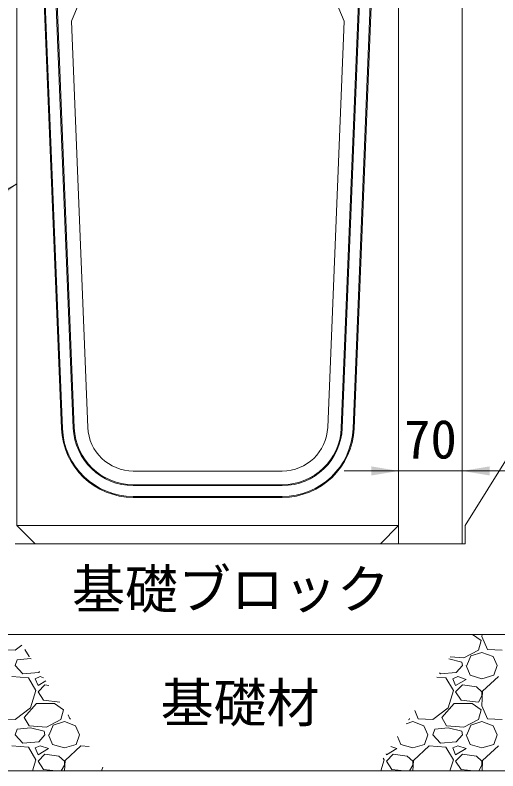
# Model space of a CAD drawing. Units: millimetres at full size; details may follow other scales. Extents: x 187207 to 255567, y 882048 to 905686.
# Drawn here: x 213047 to 213579, y 889940 to 890772 of the extents above; entities that cross this region are included whole.
import ezdxf
from ezdxf.enums import TextEntityAlignment as Align

# ---------------------------------------------------------------- set-up
doc = ezdxf.new("R2010")
doc.units = ezdxf.units.MM
doc.header["$LTSCALE"] = 20
for name, color, linetype, lineweight in [('パネックス', 2, 'Continuous', 13), ('基礎ブロック', 2, 'Continuous', 13), ('基礎材', 7, 'Continuous', 15), ('寸法線', 7, 'Continuous', 13), ('引出線', 4, 'Continuous', 13), ('箱型U字側溝', 2, 'Continuous', 9), ('ﾊｯﾁﾝｸﾞ', 7, 'Continuous', 5)]:
    doc.layers.add(name, color=color, linetype=linetype, lineweight=lineweight)
doc.layers.add('文字', color=7, linetype='Continuous')
doc.styles.add('ＭＳ ゴシック', font='')
doc.styles.get('ＭＳ ゴシック').set_extended_font_data('MS Gothic')

# ---------------------------------------------------------------- blocks, each defined once
blk = doc.blocks.new('filled_arrow')
at = {"color": 0, "linetype": 'Continuous', "lineweight": -2}
blk.add_solid([(7.5, 1.25), (0, 0), (7.5, -1.25)], dxfattribs=at)

msp = doc.modelspace()

# ---------------------------------------------------------------- linework, layer by layer
at = {"layer": 'パネックス'}
for p, q in [((213539.37, 891965.37), (213539.37, 890190.37)), ((213469.37, 890190.37), (213469.37, 890965.37)), ((213539.37, 890190.37), (213469.37, 890190.37))]:
    msp.add_line(p, q, dxfattribs=at)
at = {"layer": '基礎ブロック'}
for p, q in [((213542.37, 890210.37), (213592.37, 890290.37)), ((213542.37, 890190.37), (213542.37, 890210.37)), ((213047.37, 890190.37), (213542.37, 890190.37)), ((212947.37, 890090.37), (213642.37, 890090.37))]:
    msp.add_line(p, q, dxfattribs=at)
at = {"layer": '基礎材'}
msp.add_line((212847.37, 889940.37), (213742.37, 889940.37), dxfattribs=at)
at = {"layer": '寸法線'}
for p, q in [((213409.37, 890270.48), (213599.37, 890270.48)), ((213469.37, 890215.37), (213469.37, 890270.48)), ((213539.37, 890215.37), (213539.37, 890270.48))]:
    msp.add_line(p, q, dxfattribs=at)
at = {"layer": '引出線'}
msp.add_lwpolyline([(213049.37, 890586.37), (212929.16, 890512.09), (212589.16, 890512.09)], dxfattribs=at)
at = {"layer": '箱型U字側溝'}
for p, q in [((213090.73, 890830.37), (213111.45, 890317.71)), ((213441.06, 890831.37), (213420.29, 890317.18)), ((213177.39, 890255.37), (213341.35, 890255.37)), ((213177.39, 890254.37), (213341.35, 890254.37)), ((213341.35, 890242.37), (213177.39, 890242.37)), ((213341.35, 890241.37), (213177.39, 890241.37)), ((213049.37, 890210.37), (213469.37, 890210.37))]:
    msp.add_line(p, q, dxfattribs=at)
at = {"layer": '箱型U字側溝', "lineweight": 13}
for p, q in [((213127.43, 890318.35), (213109.37, 890765.37)), ((213341.35, 890270.37), (213177.39, 890270.37))]:
    msp.add_line(p, q, dxfattribs=at)
msp.add_lwpolyline([(213109.37, 890765.37), (213136.37, 890830.37), (213134.37, 890870.37), (213098.37, 890890.37), (213094.37, 890965.37), (213052.37, 890965.37), (213049.37, 890962.37), (213049.37, 890210.37), (213069.37, 890190.37), (213449.37, 890190.37), (213469.37, 890210.37), (213469.37, 890962.37), (213466.37, 890965.37), (213424.37, 890965.37), (213420.37, 890890.37), (213384.37, 890870.37), (213382.37, 890830.37), (213409.37, 890765.37), (213391.31, 890318.35)], dxfattribs=at)
at = {"layer": '箱型U字側溝'}
for points in [[(213098.46, 890317.18), (213077.68, 890831.37), (213091.69, 890831.37), (213112.45, 890317.75)], [(213099.46, 890317.22), (213078.72, 890830.37), (213090.73, 890830.37)], [(213406.3, 890317.75), (213427.05, 890831.37), (213441.06, 890831.37)], [(213407.3, 890317.71), (213428.01, 890830.37), (213440.02, 890830.37), (213419.29, 890317.22)]]:
    msp.add_lwpolyline(points, dxfattribs=at)
for centre, radius, start, end in [((213177.39, 890320.37), 79, 182.31372, 270), ((213177.39, 890320.37), 78, 182.31372, 270), ((213177.39, 890320.37), 66, 182.31372, 270), ((213177.39, 890320.37), 65, 182.31372, 270), ((213341.35, 890320.37), 65, 270, 357.68628), ((213341.35, 890320.37), 66, 270, 357.68628), ((213341.35, 890320.37), 78, 270, 357.68628), ((213341.35, 890320.37), 79, 270, 357.68628)]:
    msp.add_arc(centre, radius, start, end, dxfattribs=at)
at = {"layer": '箱型U字側溝', "lineweight": 13}
for centre, start, end in [((213177.39, 890320.37), 182.31372, 270), ((213341.35, 890320.37), 270, 357.68628)]:
    msp.add_arc(centre, 50, start, end, dxfattribs=at)
at = {"layer": 'ﾊｯﾁﾝｸﾞ'}
for p, q in [((213550.7, 890090.37), (213560.25, 890083.75)), ((213561.11, 890090.37), (213561.01, 890088.33)), ((213561.01, 890088.33), (213567.11, 890073.85)), ((213047.49, 890073.09), (213054.96, 890078.86)), ((213560.25, 890083.75), (213557.2, 890073.09)), ((213031.49, 890073.85), (213047.49, 890073.09)), ((213062.73, 890066.23), (213058.28, 890073.85)), ((213557.2, 890073.09), (213541.2, 890064.7)), ((213548.82, 890066.99), (213561.01, 890070.8)), ((213561.01, 890070.8), (213573.21, 890066.23)), ((213567.11, 890073.85), (213583.11, 890073.09)), ((213047.49, 890056.32), (213049.77, 890062.42)), ((213064.25, 890063.94), (213049.77, 890062.42)), ((213063.36, 890066.18), (213062.73, 890066.23)), ((213064.96, 890063.77), (213064.25, 890063.94)), ((213538.92, 890060.13), (213524.72, 890063.68)), ((213541.2, 890064.7), (213526.19, 890065.91)), ((213544.25, 890056.32), (213548.82, 890066.99)), ((213573.21, 890066.23), (213577.78, 890056.32)), ((213055.87, 890047.18), (213047.49, 890056.32)), ((213539.68, 890056.32), (213532.82, 890048.7)), ((213539.68, 890056.32), (213538.92, 890060.13)), ((213543.49, 890056.32), (213548.06, 890045.65)), ((213573.97, 890045.65), (213577.78, 890056.32)), ((213073.4, 890048.7), (213055.87, 890047.18)), ((213074.28, 890049.68), (213073.4, 890048.7)), ((213515.29, 890047.18), (213514.42, 890048.13)), ((213532.82, 890048.7), (213515.29, 890047.18)), ((213548.06, 890045.65), (213561.01, 890041.84)), ((213561.01, 890041.84), (213573.97, 890045.65)), ((213061.97, 890042.61), (213043.68, 890044.13)), ((213070.35, 890028.89), (213061.97, 890042.61)), ((213074.92, 890044.13), (213069.59, 890041.84)), ((213069.59, 890041.84), (213072.63, 890034.22)), ((213072.63, 890034.22), (213081.13, 890039.32)), ((213078.81, 890042.83), (213074.92, 890044.13)), ((213521.39, 890042.61), (213511.33, 890043.44)), ((213529.77, 890028.89), (213521.39, 890042.61)), ((213534.34, 890044.13), (213529.01, 890041.84)), ((213529.01, 890041.84), (213532.06, 890034.22)), ((213532.06, 890034.22), (213543.49, 890041.08)), ((213543.49, 890041.08), (213534.34, 890044.13)), ((213579.3, 890044.13), (213561.78, 890028.13)), ((213064.25, 890009.84), (213070.35, 890028.89)), ((213080.25, 890034.99), (213072.63, 890027.37)), ((213084.41, 890034.36), (213080.25, 890034.99)), ((213523.68, 890009.84), (213529.77, 890028.89)), ((213539.68, 890034.99), (213532.06, 890027.37)), ((213554.92, 890032.7), (213539.68, 890034.99)), ((213561.01, 890027.37), (213554.92, 890032.7)), ((213561.78, 890028.13), (213561.01, 890012.13)), ((213072.63, 890027.37), (213078.73, 890018.22)), ((213532.06, 890027.37), (213538.15, 890018.22)), ((213557.2, 890015.94), (213561.01, 890022.79)), ((213561.01, 890022.79), (213561.01, 890027.37)), ((213057.39, 889999.17), (213071.11, 890014.41)), ((213071.11, 890014.41), (213090.92, 890014.41)), ((213078.73, 890018.22), (213096.51, 890016.09)), ((213090.92, 890014.41), (213100.83, 890007.55)), ((213516.82, 889999.17), (213530.53, 890014.41)), ((213530.53, 890014.41), (213550.35, 890014.41)), ((213538.15, 890018.22), (213557.2, 890015.94)), ((213550.35, 890014.41), (213560.25, 890007.55)), ((213561.01, 890012.13), (213567.11, 889997.65)), ((213047.49, 889996.89), (213064.25, 890009.84)), ((213100.83, 890007.55), (213097.78, 889996.89)), ((213487.07, 890006.78), (213490.91, 889997.65)), ((213506.91, 889996.89), (213523.68, 890009.84)), ((213560.25, 890007.55), (213557.2, 889996.89)), ((213031.49, 889997.65), (213047.49, 889996.89)), ((213062.73, 889990.03), (213057.39, 889999.17)), ((213097.78, 889996.89), (213081.78, 889988.5)), ((213089.4, 889990.79), (213101.59, 889994.6)), ((213101.59, 889994.6), (213113.74, 889990.04)), ((213105.89, 890001.9), (213107.69, 889997.65)), ((213107.69, 889997.65), (213108.74, 889997.6)), ((213477.5, 889992.31), (213484.81, 889994.6)), ((213481, 889996.89), (213480.27, 889996.5)), ((213481.37, 889998.16), (213481, 889996.89)), ((213484.81, 889994.6), (213497.01, 889990.03)), ((213490.91, 889997.65), (213506.91, 889996.89)), ((213522.15, 889990.03), (213516.82, 889999.17)), ((213557.2, 889996.89), (213541.2, 889988.5)), ((213548.82, 889990.79), (213561.01, 889994.6)), ((213561.01, 889994.6), (213573.21, 889990.03)), ((213567.11, 889997.65), (213583.11, 889996.89)), ((213064.25, 889987.74), (213049.77, 889986.22)), ((213081.78, 889988.5), (213062.73, 889990.03)), ((213079.49, 889983.93), (213064.25, 889987.74)), ((213084.83, 889980.12), (213089.4, 889990.79)), ((213113.85, 889989.88), (213118.35, 889980.12)), ((213497.01, 889990.03), (213501.58, 889980.12)), ((213523.68, 889987.74), (213509.2, 889986.22)), ((213541.2, 889988.5), (213522.15, 889990.03)), ((213538.92, 889983.93), (213523.68, 889987.74)), ((213544.25, 889980.12), (213548.82, 889990.79)), ((213573.21, 889990.03), (213577.78, 889980.12)), ((213047.49, 889980.12), (213049.77, 889986.22)), ((213055.87, 889970.98), (213047.49, 889980.12)), ((213080.25, 889980.12), (213073.4, 889972.5)), ((213080.25, 889980.12), (213079.49, 889983.93)), ((213084.06, 889980.12), (213088.64, 889969.45)), ((213114.54, 889969.45), (213118.35, 889980.12)), ((213468.13, 889978.16), (213471.86, 889969.45)), ((213497.77, 889969.45), (213501.58, 889980.12)), ((213506.91, 889980.12), (213509.2, 889986.22)), ((213515.29, 889970.98), (213506.91, 889980.12)), ((213539.68, 889980.12), (213532.82, 889972.5)), ((213539.68, 889980.12), (213538.92, 889983.93)), ((213543.49, 889980.12), (213548.06, 889969.45)), ((213573.97, 889969.45), (213577.78, 889980.12)), ((213073.4, 889972.5), (213055.87, 889970.98)), ((213532.82, 889972.5), (213515.29, 889970.98)), ((213061.97, 889966.41), (213043.68, 889967.93)), ((213070.35, 889952.69), (213061.97, 889966.41)), ((213074.92, 889967.93), (213069.59, 889965.64)), ((213069.59, 889965.64), (213072.63, 889958.02)), ((213072.63, 889958.02), (213084.06, 889964.88)), ((213084.06, 889964.88), (213074.92, 889967.93)), ((213088.64, 889969.45), (213101.59, 889965.64)), ((213101.59, 889965.64), (213114.54, 889969.45)), ((213119.88, 889967.93), (213102.35, 889951.93)), ((213128.87, 889967.18), (213119.88, 889967.93)), ((213455.86, 889958.02), (213467.29, 889964.88)), ((213467.29, 889964.88), (213460.78, 889967.05)), ((213471.86, 889969.45), (213484.81, 889965.64)), ((213484.81, 889965.64), (213497.77, 889969.45)), ((213503.1, 889967.93), (213485.58, 889951.93)), ((213521.39, 889966.41), (213503.1, 889967.93)), ((213529.77, 889952.69), (213521.39, 889966.41)), ((213534.34, 889967.93), (213529.01, 889965.64)), ((213529.01, 889965.64), (213532.06, 889958.02)), ((213532.06, 889958.02), (213543.49, 889964.88)), ((213543.49, 889964.88), (213534.34, 889967.93)), ((213548.06, 889969.45), (213561.01, 889965.64)), ((213561.01, 889965.64), (213573.97, 889969.45)), ((213579.3, 889967.93), (213561.78, 889951.93)), ((213080.25, 889958.79), (213072.63, 889951.17)), ((213095.49, 889956.5), (213080.25, 889958.79)), ((213101.59, 889951.17), (213095.49, 889956.5)), ((213453.57, 889952.69), (213452.47, 889954.49)), ((213455.46, 889959.01), (213455.86, 889958.02)), ((213463.48, 889958.79), (213455.86, 889951.17)), ((213478.72, 889956.5), (213463.48, 889958.79)), ((213484.81, 889951.17), (213478.72, 889956.5)), ((213539.68, 889958.79), (213532.06, 889951.17)), ((213554.92, 889956.5), (213539.68, 889958.79)), ((213561.01, 889951.17), (213554.92, 889956.5)), ((213066.41, 889940.37), (213070.35, 889952.69)), ((213072.63, 889951.17), (213078.73, 889942.02)), ((213098.13, 889940.37), (213101.59, 889946.59)), ((213101.59, 889946.59), (213101.59, 889951.17)), ((213102.35, 889951.93), (213101.8, 889940.37)), ((213449.63, 889940.37), (213453.57, 889952.69)), ((213455.86, 889951.17), (213461.95, 889942.02)), ((213481.36, 889940.37), (213484.81, 889946.59)), ((213484.81, 889946.59), (213484.81, 889951.17)), ((213485.58, 889951.93), (213485.03, 889940.37)), ((213525.83, 889940.37), (213529.77, 889952.69)), ((213532.06, 889951.17), (213538.15, 889942.02)), ((213557.56, 889940.37), (213561.01, 889946.59)), ((213561.01, 889946.59), (213561.01, 889951.17)), ((213561.78, 889951.93), (213561.23, 889940.37)), ((213078.73, 889942.02), (213092.49, 889940.37)), ((213142.61, 889940.37), (213143.91, 889944.45)), ((213461.95, 889942.02), (213475.72, 889940.37)), ((213538.15, 889942.02), (213551.92, 889940.37))]:
    msp.add_line(p, q, dxfattribs=at)

# ---------------------------------------------------------------- block references
at = {"layer": '寸法線', "xscale": 4, "yscale": 4, "rotation": 180}
msp.add_blockref('filled_arrow', (213469.37, 890270.48), dxfattribs=at)
at = {"layer": '寸法線', "xscale": 4, "yscale": 4}
msp.add_blockref('filled_arrow', (213539.37, 890270.48), dxfattribs=at)
at = {"layer": '引出線', "xscale": 4, "yscale": 4, "rotation": 211.7}
msp.add_blockref('filled_arrow', (213049.37, 890586.37), dxfattribs=at)

# ---------------------------------------------------------------- texts
at = {"layer": '寸法線', "style": 'ＭＳ ゴシック'}
for s, p in [('70', (213504.37, 890305.48)), ('基礎材', (213294.87, 890015.37))]:
    msp.add_text(s, height=42.72, dxfattribs=at).set_placement(p, align=Align.MIDDLE_CENTER)
at = {"layer": '文字', "style": 'ＭＳ ゴシック'}
msp.add_text('基礎ブロック', height=42.72, dxfattribs=at).set_placement((213284.85, 890140.37), align=Align.MIDDLE_CENTER)

doc.saveas('drawing.dxf')
